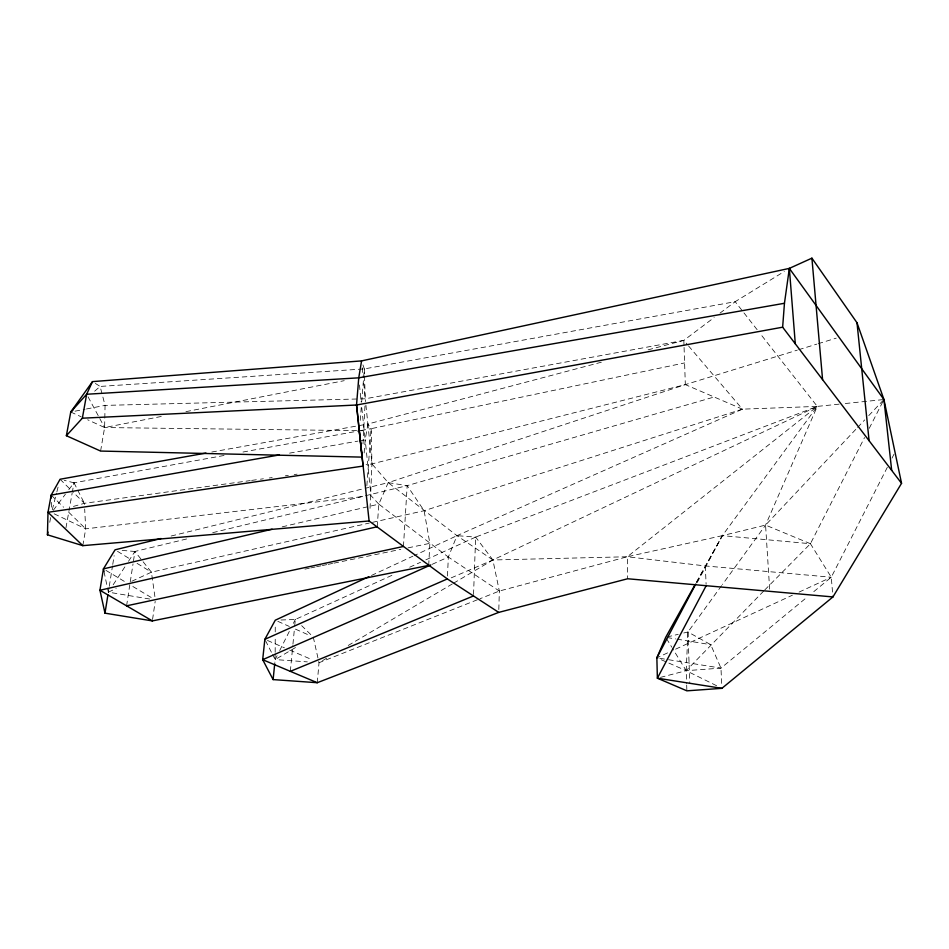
<?xml version="1.0" encoding="UTF-8"?>
<svg xmlns="http://www.w3.org/2000/svg" width="949" height="949" viewBox="0 0 949 949"><rect width="100%" height="100%" fill="white"/><g stroke="black" fill="none" stroke-linecap="round" stroke-linejoin="round"><path stroke-width="0.71" stroke-dasharray="4.75 3.56" d="M275.163 653.754L274.854 662.438M275.174 652.295L275.222 637.704M275.234 631.88L275.257 624.584M498.818 609.543L499.34 591.037L492.887 559.981L475.651 537.087L456.979 535.675L414.227 555.568M363.004 443.93L364.95 406.053M473.539 594.513L475.651 537.087L817.279 406.397L841.917 403.859M447.477 576.007L448.343 557.063L456.979 535.675L742.426 409.161L817.279 406.397L765.57 525.094L722.462 584.477M721.596 585.663L687.966 631.987L686.186 670.682L686.637 683.636M428.699 565.414L429.85 543.35L424.108 510.716L407.18 485.639L388.2 482.65L365.199 488.308M403.455 546.458L407.18 485.639L714.17 397.014M377.216 526.754L378.817 504.144L388.2 482.65L685.332 384.618L797.314 350.122M370.039 508.308L371.949 463.919L371.166 428.675L367.904 424.013L365.673 403.005M366.86 485.674L371.166 428.675L684.597 362.921M364.167 452.946L365.187 439.826L367.904 424.013L602.354 361.949M360.217 420.419L361.344 406.326M361.688 402.008L363.431 380.169L365.519 401.593M363.657 377.358L364.333 368.912L362.957 364.902M317.274 682.711L319.018 662.722L313.253 637.016L301.652 625.664M290.335 671.346L292.814 645.557M292.944 644.146L294.439 628.689L310.572 635.83M294.688 626.055L295.317 619.472L394.903 573.979M152.564 619.507L155.185 601.381M126.585 605.83L129.823 584.679L151.733 597.799M130.25 581.915L133.026 563.896M133.441 561.12L134.924 551.476L188.222 538.581M149.681 599.033L108.352 592.152L109.052 587.775M109.277 586.316L112.516 565.877M112.753 564.418L114.141 555.663M100.594 451.06L104.615 427.548L105.066 405.389L100.108 386.433L94.675 382.993M82.812 545.651L85.707 528.842L84.686 508.984M65.956 527.846L72.195 492.875M224.035 455.484L73.998 482.816L72.444 491.487L84.39 503.314L84.615 507.573M49.763 522.306L50.783 516.742M52.266 509.803L56.537 493.136M56.893 491.748L58.304 486.196M277.096 655.7L275.151 659.579L307.322 661.88M279.706 650.528L289.469 631.121M293.371 623.363L295.317 619.472L297.428 621.536M764.728 589.981L810.434 543.718L864.551 437.548M869.225 428.367L883.934 399.529L843.364 403.716M887.327 467.311L831.265 577.229L811.941 593.161M891.989 458.153L893.994 454.227M696.447 582.757L722.331 535.651L817.279 406.397L759.686 332.957M697.266 582.449L722.331 535.651L765.57 525.094L856.615 428.509M696.53 581.974L722.331 535.651L810.434 543.718L831.265 577.229L832.937 596.933M107.486 588.048L108.352 592.152L109.965 589.685M113.192 584.762L125.268 566.268M128.483 561.333L134.924 551.476L151.413 572.176L155.173 598.522M53.274 510.289L65.362 494.263M68.814 489.684L73.998 482.816L64.259 480.324M857.623 427.43L864.705 419.921M868.75 415.626L882.914 400.608M763.684 591.037L686.186 670.682L657.372 678.191M94.675 391.178L100.108 386.433L364.333 368.912L735.167 301.687L784.313 271.485M667.598 652.876L656.862 657.835L686.186 670.682L720.967 668.108L807.385 596.909M648.096 349.849L683.838 340.383L714.17 317.524M720.006 313.123L735.167 301.687L758.785 331.794M295.471 647.55L275.151 659.579L272.577 654.525M326.634 658.215L319.018 662.722L478.687 599.246M348.2 645.474L452.27 583.979M453.539 583.22L492.887 559.981L817.279 406.397L627.313 556.755L499.34 591.037L480.064 598.7M108.352 592.152L116.181 588.522M131.84 581.251L151.413 572.176L369.28 523.065M371.474 575.462L412.886 556.185M675.641 649.152L792.368 595.213M799.07 592.105L831.265 577.229L705.321 565.936L627.313 556.755L492.887 559.981L449.34 578.653M409.707 567.217L420.478 562.294M425.852 559.839L475.651 537.087M432.151 564.323L448.343 557.063L499.34 591.037M688.547 345.922L742.426 409.161L424.108 510.716L370.727 522.745M798.702 349.695L816.781 344.131M818.168 343.704L836.247 338.129M73.441 506.41L84.39 503.314L250.18 480.609M742.426 409.161L685.332 384.618L371.949 463.919L366.077 464.725M171.128 536.031L363.764 488.664M212.718 532.662L363.965 496.09M365.412 495.746L407.18 485.639M667.1 636.981L678.227 634.312M683.79 632.983L687.966 631.987L710.718 644.668L720.967 668.108L721.762 685.451M282.209 526.849L378.817 504.144L448.343 557.063M722.331 535.651L627.313 556.755L627.645 578.76M304.961 569.127L309.315 568.226M310.774 567.929L315.127 567.028M316.575 566.731L320.94 565.829M322.387 565.533L326.741 564.631M328.2 564.335L332.553 563.433M334.001 563.137L400.81 549.352M408.07 547.846L429.85 543.35M161.259 416.469L104.615 427.548L87.688 419.778M185.945 411.641L344.226 380.668M75.03 411.178L85.042 409.244M86.478 408.972L105.066 405.389L365.223 398.794L683.838 340.383L687.598 344.807M242.98 452.032L359.517 430.799M360.964 430.538L371.166 428.675M211.805 452.021L367.904 424.013L371.949 463.919L388.2 482.65L456.979 535.675L492.887 559.981M289.587 453.136L357.915 441.107M359.363 440.846L365.187 439.826L361.462 404.915M251.639 480.408L258.982 479.399M260.441 479.198L263.383 478.794M269.243 477.988L272.185 477.596M285.388 475.781L288.318 475.378M294.19 474.571L297.12 474.168M54.176 513.824L85.707 528.842L363.621 496.481M280.999 620.005L295.317 619.472M356.622 430.644L104.615 427.548L99.787 418.58M358.105 430.656L364.036 430.739M122.16 550.408L134.924 551.476M659.792 658.309L667.111 659.484M668.571 659.709L720.967 668.108M667.123 637.538L675.593 638.926M677.005 639.151L710.718 644.668M810.434 543.718L765.57 525.094L769.781 591.346M267.452 640.468L284.439 647.799M289.659 650.053L312.328 659.828M277.832 621.346L289.326 626.435M70.748 412.008L81.163 416.789M716.614 685.724L686.186 670.682L672.533 648.428M105.944 570.385L126.063 582.425M117.51 551.322L130.998 559.613M137.036 563.338L151.413 572.176M51.187 495.117L63.571 507.217M68.731 512.258L85.707 528.842M60.084 479.245L70.392 489.447M378.817 504.144L370.976 495.627L365.187 439.826M666.471 638.547L671.785 647.194M88.043 396.812L99.099 417.299M265.483 640.599L271.924 653.256M73.998 482.816L84.39 503.314M104.01 571.618L107.201 586.672M359.457 384.962L361.178 402.068M362.245 367.785L363.17 377.417M705.321 565.936L706.103 584.299M687.966 631.987L689.793 683.292M683.838 340.383L684.027 346.017M684.075 347.429L685.332 384.618M686.685 685.083L686.886 690.836M364.333 368.912L364.499 374.606M364.546 376.029L365.223 398.794M51.341 502.389L51.495 509.672"/><path stroke-width="1.42" d="M82.812 545.651L47.996 512.306L363.147 466.066L361.984 457.121L100.594 451.06L66.371 435.71L70.748 412.008L92.504 381.617L361.581 360.893L789.343 268.389L811.905 258.164L857.006 322.767L883.934 399.529L901.55 483.326L832.937 596.933L627.645 578.76L498.735 612.39L447.335 578.926L369.102 520.977L82.812 545.651L47.45 534.809L47.996 512.306L51.187 495.117L60.084 479.245L205.969 453.064M901.55 483.326L782.64 327.191L784.455 303.277L789.343 268.389L883.934 399.529L891.68 470.36M361.984 457.121L356.539 405.009L358.746 377.832L361.581 360.893M498.735 612.39L317.274 682.711L273.11 679.591L274.712 663.873M368.793 576.707L275.269 620.207L264.842 639.341L262.683 659.685L273.11 679.591M428.699 565.414L152.362 620.907L104.983 613.161L107.913 594.952M66.371 435.71L82.349 418.201L86.656 394.25L92.504 381.617M47.45 534.809L47.96 532.033M832.937 596.933L721.892 688.333L686.886 690.836L657.372 678.191L656.862 657.835L665.712 637.313L695.095 584.548M656.862 657.835L695.771 584.05M706.163 585.711L657.372 678.191L721.892 688.333M72.919 410.11L70.748 412.008L86.656 394.25L358.746 377.832L784.455 303.277M264.842 639.341L430.799 564.928M447.335 578.926L262.683 659.685L317.274 682.711M290.335 671.346L473.492 595.948M161.069 538.51L115.066 549.815L103.429 568.878L99.942 590.266L104.983 613.161M272.126 529.222L103.429 568.878L104.01 571.618M377.216 526.754L99.942 590.266L152.362 620.907M126.585 605.83L403.455 546.458M82.349 418.201L356.539 405.009L782.64 327.191M279.421 454.927L51.187 495.117L51.246 498.023M359.327 431.7L362.198 457.299M356.539 405.009L369.102 520.977M857.006 322.767L869.094 440.716M811.905 258.164L822.581 379.636M789.343 268.389L795.298 343.811"/></g></svg>
